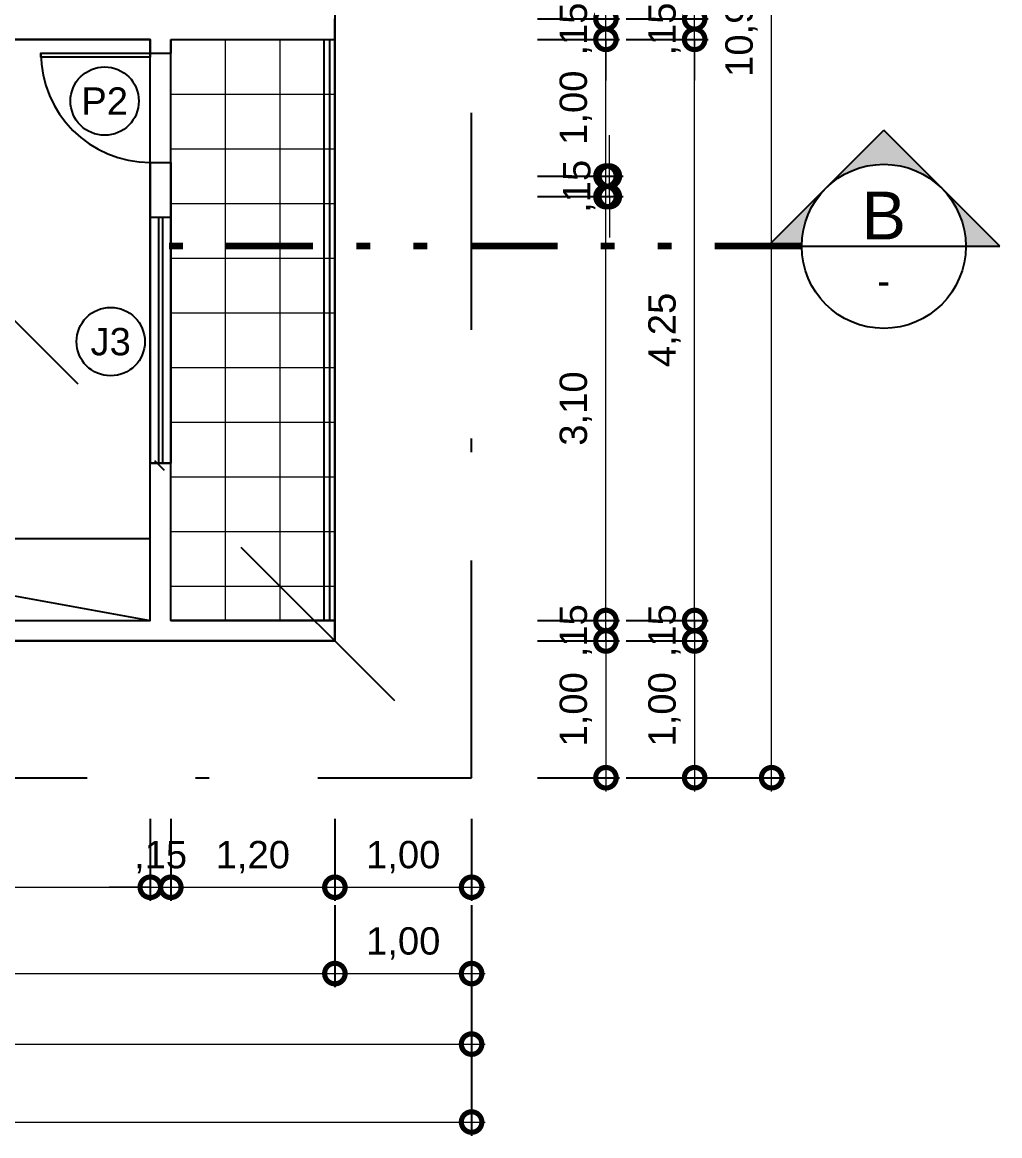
# Model space of a CAD drawing. Header units: metres. Extents: x 47788.9 to 47882.9, y 23411 to 23449.6.
# Drawn here: x 47804.91 to 47812.06, y 23417.34 to 23425.49 of the extents above; entities that cross this region are included whole.
import ezdxf
from ezdxf.enums import TextEntityAlignment as Align

# ---------------------------------------------------------------- set-up
doc = ezdxf.new("R2010")
doc.units = ezdxf.units.M
doc.header["$LTSCALE"] = 0.25
doc.linetypes.add('DASHDOT2', pattern=[12.7, 6.35, -3.175, 0, -3.175])
doc.linetypes.add('DIVIDEX2', pattern=[63.5, 25.4, -12.7, 0, -12.7, 0, -12.7])
for name, color, linetype in [('0 @ 0.1', 7, 'Continuous'), ('ARQ_ALV CT', 5, 'Continuous'), ('ARQ_ALV VS', 2, 'Continuous'), ('ARQ_ESQ CT', 30, 'Continuous'), ('ARQ_GRADIL', 2, 'Continuous'), ('ARQ_MOB 01', 1, 'Continuous'), ('ARQ_PISO 01', 1, 'Continuous'), ('ARQ_PROJ SUP', 1, 'DASHDOT2'), ('ARQ_SIMB 01', 1, 'Continuous'), ('SIMB_01', 1, 'Continuous'), ('SIMB_02', 2, 'Continuous'), ('SIMB_PREENCHIMENTO', 253, 'Continuous'), ('SIMB_TXT', 1, 'Continuous')]:
    doc.layers.add(name, color=color, linetype=linetype)
doc.layers.add('ARQ_0_AREAS', color=7, linetype='Continuous', true_color=0x5a1694, plot=False)
doc.layers.add('ARQ_CINZA 03', color=252, linetype='Continuous', lineweight=9)
doc.layers.add('SIMB_LCT', color=252, linetype='DIVIDEX2', lineweight=100)
doc.layers.add('ARQ_COTA_AZUL', color=5, linetype='Continuous', lineweight=20, true_color=0x0000ff)
doc.styles.add('cota', font='arial.ttf')
doc.styles.add('SIMB', font='arial.ttf')
doc.dimstyles.new('Info 01 - annot', dxfattribs={"dimtxt": 2, "dimasz": 3, "dimexe": 1, "dimexo": 1, "dimgap": 1, "dimtad": 1, "dimzin": 4, "dimtxsty": 'cota', "dimblk": 'DOTSMALL', "dimcen": 2, "dimdle": 1, "dimclrd": 256, "dimclre": 256, "dimclrt": 1, "dimazin": 2, "dimtfac": 0.09, "dimtix": 1, "dimtmove": 2, "dimatfit": 2, "dimfxl": 5, "dimfxlon": 1, "dimtolj": 1, "dimtzin": 4, "dimlwd": -1, "dimarcsym": 1})

# ---------------------------------------------------------------- blocks, each defined once
blk = doc.blocks.new('_DotSmall')
at = {"color": 0, "linetype": 'ByBlock', "const_width": 0.5}
blk.add_lwpolyline([(-0.0625, 0, 1), (0.0625, 0, 1)], format="xyb", close=True, dxfattribs=at)
blk = doc.blocks.new('*D51')
at = {"layer": 'ARQ_COTA_AZUL', "lineweight": -2, "transparency": 16777216}
for p, q in [((47802.5478, 23419.6617), (47802.5478, 23419.0617)), ((47805.8478, 23419.6617), (47805.8478, 23419.0617))]:
    blk.add_line(p, q, dxfattribs=at)
at = {"layer": 'ARQ_COTA_AZUL', "transparency": 16777216}
blk.add_line((47802.4478, 23419.1617), (47805.9478, 23419.1617), dxfattribs=at)
at = {"layer": 'Defpoints', "color": 0, "transparency": 16777216}
for p in [(47802.5478, 23421.1128), (47805.8478, 23421.1128), (47805.8478, 23419.1617)]:
    blk.add_point(p, dxfattribs=at)
at = {"layer": 'ARQ_COTA_AZUL', "transparency": 16777216, "xscale": 0.3, "yscale": 0.3, "zscale": 0.3, "rotation": 180}
blk.add_blockref('_DotSmall', (47802.5478, 23419.1617), dxfattribs=at)
at = {"layer": 'ARQ_COTA_AZUL', "transparency": 16777216, "xscale": 0.3, "yscale": 0.3, "zscale": 0.3}
blk.add_blockref('_DotSmall', (47805.8478, 23419.1617), dxfattribs=at)
at = {"layer": 'ARQ_COTA_AZUL', "color": 1, "transparency": 16777216, "insert": (47804.1978, 23419.3819), "char_height": 0.2, "attachment_point": 5, "style": 'cota'}
blk.add_mtext('\\A1;3,30', dxfattribs=at)
blk = doc.blocks.new('*D52')
at = {"layer": 'ARQ_COTA_AZUL', "lineweight": -2, "transparency": 16777216}
for p, q in [((47805.8478, 23419.6617), (47805.8478, 23419.0617)), ((47805.9978, 23419.6617), (47805.9978, 23419.0617))]:
    blk.add_line(p, q, dxfattribs=at)
at = {"layer": 'ARQ_COTA_AZUL', "transparency": 16777216}
for p, q in [((47805.8478, 23419.1617), (47805.5478, 23419.1617)), ((47805.8478, 23419.1617), (47805.9978, 23419.1617)), ((47805.9978, 23419.1617), (47806.2978, 23419.1617))]:
    blk.add_line(p, q, dxfattribs=at)
at = {"layer": 'Defpoints', "color": 0, "transparency": 16777216}
for p in [(47805.8478, 23421.1128), (47805.9978, 23421.1128), (47805.9978, 23419.1617)]:
    blk.add_point(p, dxfattribs=at)
at = {"layer": 'ARQ_COTA_AZUL', "transparency": 16777216, "xscale": 0.3, "yscale": 0.3, "zscale": 0.3}
blk.add_blockref('_DotSmall', (47805.8478, 23419.1617), dxfattribs=at)
at = {"layer": 'ARQ_COTA_AZUL', "transparency": 16777216, "xscale": 0.3, "yscale": 0.3, "zscale": 0.3, "rotation": 180}
blk.add_blockref('_DotSmall', (47805.9978, 23419.1617), dxfattribs=at)
at = {"layer": 'ARQ_COTA_AZUL', "color": 1, "transparency": 16777216, "insert": (47805.9228, 23419.3819), "char_height": 0.2, "attachment_point": 5, "style": 'cota'}
blk.add_mtext('\\A1;,15', dxfattribs=at)
blk = doc.blocks.new('*D53')
at = {"layer": 'ARQ_COTA_AZUL', "lineweight": -2, "transparency": 16777216}
for p, q in [((47805.9978, 23419.6617), (47805.9978, 23419.0617)), ((47807.1978, 23419.6617), (47807.1978, 23419.0617))]:
    blk.add_line(p, q, dxfattribs=at)
at = {"layer": 'ARQ_COTA_AZUL', "transparency": 16777216}
blk.add_line((47805.8978, 23419.1617), (47807.2978, 23419.1617), dxfattribs=at)
at = {"layer": 'Defpoints', "color": 0, "transparency": 16777216}
for p in [(47805.9978, 23421.1128), (47807.1978, 23420.9628), (47807.1978, 23419.1617)]:
    blk.add_point(p, dxfattribs=at)
at = {"layer": 'ARQ_COTA_AZUL', "transparency": 16777216, "xscale": 0.3, "yscale": 0.3, "zscale": 0.3, "rotation": 180}
blk.add_blockref('_DotSmall', (47805.9978, 23419.1617), dxfattribs=at)
at = {"layer": 'ARQ_COTA_AZUL', "transparency": 16777216, "xscale": 0.3, "yscale": 0.3, "zscale": 0.3}
blk.add_blockref('_DotSmall', (47807.1978, 23419.1617), dxfattribs=at)
at = {"layer": 'ARQ_COTA_AZUL', "color": 1, "transparency": 16777216, "insert": (47806.5978, 23419.3819), "char_height": 0.2, "attachment_point": 5, "style": 'cota'}
blk.add_mtext('\\A1;1,20', dxfattribs=at)
blk = doc.blocks.new('*D54')
at = {"layer": 'ARQ_COTA_AZUL', "lineweight": -2, "transparency": 16777216}
for p, q in [((47807.1978, 23419.6617), (47807.1978, 23419.0617)), ((47808.1978, 23419.6617), (47808.1978, 23419.0617))]:
    blk.add_line(p, q, dxfattribs=at)
at = {"layer": 'ARQ_COTA_AZUL', "transparency": 16777216}
blk.add_line((47807.0978, 23419.1617), (47808.2978, 23419.1617), dxfattribs=at)
at = {"layer": 'Defpoints', "color": 0, "transparency": 16777216}
for p in [(47807.1978, 23420.9628), (47808.1978, 23419.9628), (47808.1978, 23419.1617)]:
    blk.add_point(p, dxfattribs=at)
at = {"layer": 'ARQ_COTA_AZUL', "transparency": 16777216, "xscale": 0.3, "yscale": 0.3, "zscale": 0.3, "rotation": 180}
blk.add_blockref('_DotSmall', (47807.1978, 23419.1617), dxfattribs=at)
at = {"layer": 'ARQ_COTA_AZUL', "transparency": 16777216, "xscale": 0.3, "yscale": 0.3, "zscale": 0.3}
blk.add_blockref('_DotSmall', (47808.1978, 23419.1617), dxfattribs=at)
at = {"layer": 'ARQ_COTA_AZUL', "color": 1, "transparency": 16777216, "insert": (47807.6978, 23419.3819), "char_height": 0.2, "attachment_point": 5, "style": 'cota'}
blk.add_mtext('\\A1;1,00', dxfattribs=at)
blk = doc.blocks.new('*U25')
at = {"layer": 'SIMB_02'}
blk.add_circle((0, 0), 2.5, dxfattribs=at)
at = {"layer": 'SIMB_TXT', "style": 'SIMB'}
blk.add_attdef('CDESQ', text='', height=2, dxfattribs=at).set_placement((0, 0), align=Align.MIDDLE_CENTER)
blk = doc.blocks.new('*D107')
at = {"layer": 'ARQ_COTA_AZUL', "lineweight": -2, "transparency": 16777216}
for p, q in [((47798.2478, 23419.0305), (47798.2478, 23418.4305)), ((47807.1978, 23419.0305), (47807.1978, 23418.4305))]:
    blk.add_line(p, q, dxfattribs=at)
at = {"layer": 'ARQ_COTA_AZUL', "transparency": 16777216}
blk.add_line((47798.1478, 23418.5305), (47807.2978, 23418.5305), dxfattribs=at)
at = {"layer": 'Defpoints', "color": 0, "transparency": 16777216}
for p in [(47798.2478, 23422.2128), (47807.1978, 23420.9628), (47807.1978, 23418.5305)]:
    blk.add_point(p, dxfattribs=at)
at = {"layer": 'ARQ_COTA_AZUL', "transparency": 16777216, "xscale": 0.3, "yscale": 0.3, "zscale": 0.3, "rotation": 180}
blk.add_blockref('_DotSmall', (47798.2478, 23418.5305), dxfattribs=at)
at = {"layer": 'ARQ_COTA_AZUL', "transparency": 16777216, "xscale": 0.3, "yscale": 0.3, "zscale": 0.3}
blk.add_blockref('_DotSmall', (47807.1978, 23418.5305), dxfattribs=at)
at = {"layer": 'ARQ_COTA_AZUL', "color": 1, "transparency": 16777216, "insert": (47802.7228, 23418.7507), "char_height": 0.2, "attachment_point": 5, "style": 'cota'}
blk.add_mtext('\\A1;8,95', dxfattribs=at)
blk = doc.blocks.new('*D108')
at = {"layer": 'ARQ_COTA_AZUL', "lineweight": -2, "transparency": 16777216}
for p, q in [((47807.1978, 23419.0305), (47807.1978, 23418.4305)), ((47808.1978, 23419.0305), (47808.1978, 23418.4305))]:
    blk.add_line(p, q, dxfattribs=at)
at = {"layer": 'ARQ_COTA_AZUL', "transparency": 16777216}
blk.add_line((47807.0978, 23418.5305), (47808.2978, 23418.5305), dxfattribs=at)
at = {"layer": 'Defpoints', "color": 0, "transparency": 16777216}
for p in [(47807.1978, 23420.9628), (47808.1978, 23419.9628), (47808.1978, 23418.5305)]:
    blk.add_point(p, dxfattribs=at)
at = {"layer": 'ARQ_COTA_AZUL', "transparency": 16777216, "xscale": 0.3, "yscale": 0.3, "zscale": 0.3, "rotation": 180}
blk.add_blockref('_DotSmall', (47807.1978, 23418.5305), dxfattribs=at)
at = {"layer": 'ARQ_COTA_AZUL', "transparency": 16777216, "xscale": 0.3, "yscale": 0.3, "zscale": 0.3}
blk.add_blockref('_DotSmall', (47808.1978, 23418.5305), dxfattribs=at)
at = {"layer": 'ARQ_COTA_AZUL', "color": 1, "transparency": 16777216, "insert": (47807.6978, 23418.7507), "char_height": 0.2, "attachment_point": 5, "style": 'cota'}
blk.add_mtext('\\A1;1,00', dxfattribs=at)
blk = doc.blocks.new('*D109')
at = {"layer": 'ARQ_COTA_AZUL', "lineweight": -2, "transparency": 16777216}
for p, q in [((47797.2478, 23418.5145), (47797.2478, 23417.9145)), ((47808.1978, 23418.5145), (47808.1978, 23417.9145))]:
    blk.add_line(p, q, dxfattribs=at)
at = {"layer": 'ARQ_COTA_AZUL', "transparency": 16777216}
blk.add_line((47797.1478, 23418.0145), (47808.2978, 23418.0145), dxfattribs=at)
at = {"layer": 'Defpoints', "color": 0, "transparency": 16777216}
for p in [(47797.2478, 23419.9628), (47808.1978, 23419.9628), (47808.1978, 23418.0145)]:
    blk.add_point(p, dxfattribs=at)
at = {"layer": 'ARQ_COTA_AZUL', "transparency": 16777216, "xscale": 0.3, "yscale": 0.3, "zscale": 0.3, "rotation": 180}
blk.add_blockref('_DotSmall', (47797.2478, 23418.0145), dxfattribs=at)
at = {"layer": 'ARQ_COTA_AZUL', "transparency": 16777216, "xscale": 0.3, "yscale": 0.3, "zscale": 0.3}
blk.add_blockref('_DotSmall', (47808.1978, 23418.0145), dxfattribs=at)
at = {"layer": 'ARQ_COTA_AZUL', "color": 1, "transparency": 16777216, "insert": (47802.7228, 23418.2347), "char_height": 0.2, "attachment_point": 5, "style": 'cota'}
blk.add_mtext('\\A1;10,95', dxfattribs=at)
blk = doc.blocks.new('*D122')
at = {"layer": 'ARQ_COTA_AZUL', "transparency": 16777216}
for p, q in [((47809.1805, 23421.1128), (47809.1805, 23421.4128)), ((47809.1805, 23420.9628), (47809.1805, 23421.1128)), ((47809.1805, 23420.9628), (47809.1805, 23420.6628))]:
    blk.add_line(p, q, dxfattribs=at)
at = {"layer": 'ARQ_COTA_AZUL', "lineweight": -2, "transparency": 16777216}
for p, q in [((47808.6805, 23421.1128), (47809.2805, 23421.1128)), ((47808.6805, 23420.9628), (47809.2805, 23420.9628))]:
    blk.add_line(p, q, dxfattribs=at)
at = {"layer": 'Defpoints', "color": 0, "transparency": 16777216}
for p in [(47807.1978, 23421.1128), (47809.1805, 23421.1128), (47807.1978, 23420.9628)]:
    blk.add_point(p, dxfattribs=at)
at = {"layer": 'ARQ_COTA_AZUL', "transparency": 16777216, "xscale": 0.3, "yscale": 0.3, "zscale": 0.3}
for p, rotation in [((47809.1805, 23421.1128), 270), ((47809.1805, 23420.9628), 90)]:
    blk.add_blockref('_DotSmall', p, dxfattribs=dict(at, rotation=rotation))
at = {"layer": 'ARQ_COTA_AZUL', "color": 1, "transparency": 16777216, "insert": (47808.9603, 23421.0378), "char_height": 0.2, "attachment_point": 5, "rotation": 90, "style": 'cota'}
blk.add_mtext('\\A1;,15', dxfattribs=at)
blk = doc.blocks.new('*D123')
at = {"layer": 'ARQ_COTA_AZUL', "transparency": 16777216}
blk.add_line((47809.1805, 23421.0128), (47809.1805, 23424.3128), dxfattribs=at)
at = {"layer": 'ARQ_COTA_AZUL', "lineweight": -2, "transparency": 16777216}
for p, q in [((47808.6805, 23424.2128), (47809.2805, 23424.2128)), ((47808.6805, 23421.1128), (47809.2805, 23421.1128))]:
    blk.add_line(p, q, dxfattribs=at)
at = {"layer": 'Defpoints', "color": 0, "transparency": 16777216}
for p in [(47802.3978, 23424.2128), (47809.1805, 23424.2128), (47807.1978, 23421.1128)]:
    blk.add_point(p, dxfattribs=at)
at = {"layer": 'ARQ_COTA_AZUL', "transparency": 16777216, "xscale": 0.3, "yscale": 0.3, "zscale": 0.3}
for p, rotation in [((47809.1805, 23424.2128), 90), ((47809.1805, 23421.1128), 270)]:
    blk.add_blockref('_DotSmall', p, dxfattribs=dict(at, rotation=rotation))
at = {"layer": 'ARQ_COTA_AZUL', "color": 1, "transparency": 16777216, "insert": (47808.9603, 23422.6628), "char_height": 0.2, "attachment_point": 5, "rotation": 90, "style": 'cota'}
blk.add_mtext('\\A1;3,10', dxfattribs=at)
blk = doc.blocks.new('*D124')
at = {"layer": 'ARQ_COTA_AZUL', "transparency": 16777216}
for p, q in [((47809.2055, 23424.3628), (47809.2055, 23424.6628)), ((47809.2055, 23424.2128), (47809.2055, 23424.3628)), ((47809.2055, 23424.2128), (47809.2055, 23423.9128))]:
    blk.add_line(p, q, dxfattribs=at)
at = {"layer": 'ARQ_COTA_AZUL', "lineweight": -2, "transparency": 16777216}
for p, q in [((47808.7055, 23424.3628), (47809.3055, 23424.3628)), ((47808.7055, 23424.2128), (47809.3055, 23424.2128))]:
    blk.add_line(p, q, dxfattribs=at)
at = {"layer": 'Defpoints', "color": 0, "transparency": 16777216}
for p in [(47802.4228, 23424.3628), (47809.2055, 23424.3628), (47802.3978, 23424.2128)]:
    blk.add_point(p, dxfattribs=at)
at = {"layer": 'ARQ_COTA_AZUL', "transparency": 16777216, "xscale": 0.3, "yscale": 0.3, "zscale": 0.3}
for p, rotation in [((47809.2055, 23424.3628), 270), ((47809.2055, 23424.2128), 90)]:
    blk.add_blockref('_DotSmall', p, dxfattribs=dict(at, rotation=rotation))
at = {"layer": 'ARQ_COTA_AZUL', "color": 1, "transparency": 16777216, "insert": (47808.9853, 23424.2878), "char_height": 0.2, "attachment_point": 5, "rotation": 90, "style": 'cota'}
blk.add_mtext('\\A1;,15', dxfattribs=at)
blk = doc.blocks.new('*D125')
at = {"layer": 'ARQ_COTA_AZUL', "transparency": 16777216}
blk.add_line((47809.1805, 23424.2628), (47809.1805, 23425.4628), dxfattribs=at)
at = {"layer": 'ARQ_COTA_AZUL', "lineweight": -2, "transparency": 16777216}
for p, q in [((47808.6805, 23425.3628), (47809.2805, 23425.3628)), ((47808.6805, 23424.3628), (47809.2805, 23424.3628))]:
    blk.add_line(p, q, dxfattribs=at)
at = {"layer": 'Defpoints', "color": 0, "transparency": 16777216}
for p in [(47807.1978, 23425.3628), (47809.1805, 23425.3628), (47802.4228, 23424.3628)]:
    blk.add_point(p, dxfattribs=at)
at = {"layer": 'ARQ_COTA_AZUL', "transparency": 16777216, "xscale": 0.3, "yscale": 0.3, "zscale": 0.3}
for p, rotation in [((47809.1805, 23425.3628), 90), ((47809.1805, 23424.3628), 270)]:
    blk.add_blockref('_DotSmall', p, dxfattribs=dict(at, rotation=rotation))
at = {"layer": 'ARQ_COTA_AZUL', "color": 1, "transparency": 16777216, "insert": (47808.9603, 23424.8628), "char_height": 0.2, "attachment_point": 5, "rotation": 90, "style": 'cota'}
blk.add_mtext('\\A1;1,00', dxfattribs=at)
blk = doc.blocks.new('*D126')
at = {"layer": 'ARQ_COTA_AZUL', "transparency": 16777216}
for p, q in [((47809.1805, 23425.5128), (47809.1805, 23425.8128)), ((47809.1805, 23425.3628), (47809.1805, 23425.5128)), ((47809.1805, 23425.3628), (47809.1805, 23425.0628))]:
    blk.add_line(p, q, dxfattribs=at)
at = {"layer": 'ARQ_COTA_AZUL', "lineweight": -2, "transparency": 16777216}
for p, q in [((47808.6805, 23425.5128), (47809.2805, 23425.5128)), ((47808.6805, 23425.3628), (47809.2805, 23425.3628))]:
    blk.add_line(p, q, dxfattribs=at)
at = {"layer": 'Defpoints', "color": 0, "transparency": 16777216}
for p in [(47807.1978, 23425.5128), (47809.1805, 23425.5128), (47807.1978, 23425.3628)]:
    blk.add_point(p, dxfattribs=at)
at = {"layer": 'ARQ_COTA_AZUL', "transparency": 16777216, "xscale": 0.3, "yscale": 0.3, "zscale": 0.3}
for p, rotation in [((47809.1805, 23425.5128), 270), ((47809.1805, 23425.3628), 90)]:
    blk.add_blockref('_DotSmall', p, dxfattribs=dict(at, rotation=rotation))
at = {"layer": 'ARQ_COTA_AZUL', "color": 1, "transparency": 16777216, "insert": (47808.9603, 23425.4378), "char_height": 0.2, "attachment_point": 5, "rotation": 90, "style": 'cota'}
blk.add_mtext('\\A1;,15', dxfattribs=at)
blk = doc.blocks.new('*D127')
at = {"layer": 'ARQ_COTA_AZUL', "transparency": 16777216}
blk.add_line((47809.1805, 23425.4128), (47809.1805, 23426.6128), dxfattribs=at)
at = {"layer": 'ARQ_COTA_AZUL', "lineweight": -2, "transparency": 16777216}
for p, q in [((47808.6805, 23426.5128), (47809.2805, 23426.5128)), ((47808.6805, 23425.5128), (47809.2805, 23425.5128))]:
    blk.add_line(p, q, dxfattribs=at)
at = {"layer": 'Defpoints', "color": 0, "transparency": 16777216}
for p in [(47802.3978, 23426.5128), (47809.1805, 23426.5128), (47807.1978, 23425.5128)]:
    blk.add_point(p, dxfattribs=at)
at = {"layer": 'ARQ_COTA_AZUL', "transparency": 16777216, "xscale": 0.3, "yscale": 0.3, "zscale": 0.3}
for p, rotation in [((47809.1805, 23426.5128), 90), ((47809.1805, 23425.5128), 270)]:
    blk.add_blockref('_DotSmall', p, dxfattribs=dict(at, rotation=rotation))
at = {"layer": 'ARQ_COTA_AZUL', "color": 1, "transparency": 16777216, "insert": (47808.9603, 23426.0128), "char_height": 0.2, "attachment_point": 5, "rotation": 90, "style": 'cota'}
blk.add_mtext('\\A1;1,00', dxfattribs=at)
blk = doc.blocks.new('*D132')
at = {"layer": 'ARQ_COTA_AZUL', "transparency": 16777216}
blk.add_line((47809.1805, 23421.0628), (47809.1805, 23419.8628), dxfattribs=at)
at = {"layer": 'ARQ_COTA_AZUL', "lineweight": -2, "transparency": 16777216}
for p, q in [((47808.6805, 23420.9628), (47809.2805, 23420.9628)), ((47808.6805, 23419.9628), (47809.2805, 23419.9628))]:
    blk.add_line(p, q, dxfattribs=at)
at = {"layer": 'Defpoints', "color": 0, "transparency": 16777216}
for p in [(47807.1978, 23420.9628), (47808.1978, 23419.9628), (47809.1805, 23419.9628)]:
    blk.add_point(p, dxfattribs=at)
at = {"layer": 'ARQ_COTA_AZUL', "transparency": 16777216, "xscale": 0.3, "yscale": 0.3, "zscale": 0.3}
for p, rotation in [((47809.1805, 23420.9628), 90), ((47809.1805, 23419.9628), 270)]:
    blk.add_blockref('_DotSmall', p, dxfattribs=dict(at, rotation=rotation))
at = {"layer": 'ARQ_COTA_AZUL', "color": 1, "transparency": 16777216, "insert": (47808.9603, 23420.4628), "char_height": 0.2, "attachment_point": 5, "rotation": 90, "style": 'cota'}
blk.add_mtext('\\A1;1,00', dxfattribs=at)
blk = doc.blocks.new('*D133')
at = {"layer": 'ARQ_COTA_AZUL', "transparency": 16777216}
blk.add_line((47809.8293, 23421.0128), (47809.8293, 23425.4628), dxfattribs=at)
at = {"layer": 'ARQ_COTA_AZUL', "lineweight": -2, "transparency": 16777216}
for p, q in [((47809.3293, 23425.3628), (47809.9293, 23425.3628)), ((47809.3293, 23421.1128), (47809.9293, 23421.1128))]:
    blk.add_line(p, q, dxfattribs=at)
at = {"layer": 'Defpoints', "color": 0, "transparency": 16777216}
for p in [(47807.1978, 23425.3628), (47809.8293, 23425.3628), (47807.1978, 23421.1128)]:
    blk.add_point(p, dxfattribs=at)
at = {"layer": 'ARQ_COTA_AZUL', "transparency": 16777216, "xscale": 0.3, "yscale": 0.3, "zscale": 0.3}
for p, rotation in [((47809.8293, 23425.3628), 90), ((47809.8293, 23421.1128), 270)]:
    blk.add_blockref('_DotSmall', p, dxfattribs=dict(at, rotation=rotation))
at = {"layer": 'ARQ_COTA_AZUL', "color": 1, "transparency": 16777216, "insert": (47809.6091, 23423.2378), "char_height": 0.2, "attachment_point": 5, "rotation": 90, "style": 'cota'}
blk.add_mtext('\\A1;4,25', dxfattribs=at)
blk = doc.blocks.new('*D135')
at = {"layer": 'ARQ_COTA_AZUL', "transparency": 16777216}
blk.add_line((47809.8293, 23421.0628), (47809.8293, 23419.8628), dxfattribs=at)
at = {"layer": 'ARQ_COTA_AZUL', "lineweight": -2, "transparency": 16777216}
for p, q in [((47809.3293, 23420.9628), (47809.9293, 23420.9628)), ((47809.3293, 23419.9628), (47809.9293, 23419.9628))]:
    blk.add_line(p, q, dxfattribs=at)
at = {"layer": 'Defpoints', "color": 0, "transparency": 16777216}
for p in [(47807.1978, 23420.9628), (47808.1978, 23419.9628), (47809.8293, 23419.9628)]:
    blk.add_point(p, dxfattribs=at)
at = {"layer": 'ARQ_COTA_AZUL', "transparency": 16777216, "xscale": 0.3, "yscale": 0.3, "zscale": 0.3}
for p, rotation in [((47809.8293, 23420.9628), 90), ((47809.8293, 23419.9628), 270)]:
    blk.add_blockref('_DotSmall', p, dxfattribs=dict(at, rotation=rotation))
at = {"layer": 'ARQ_COTA_AZUL', "color": 1, "transparency": 16777216, "insert": (47809.6091, 23420.4628), "char_height": 0.2, "attachment_point": 5, "rotation": 90, "style": 'cota'}
blk.add_mtext('\\A1;1,00', dxfattribs=at)
blk = doc.blocks.new('*D140')
at = {"layer": 'ARQ_COTA_AZUL', "transparency": 16777216}
blk.add_line((47810.3926, 23419.8628), (47810.3926, 23431.0128), dxfattribs=at)
at = {"layer": 'ARQ_COTA_AZUL', "lineweight": -2, "transparency": 16777216}
for p, q in [((47809.8926, 23430.9128), (47810.4926, 23430.9128)), ((47809.8926, 23419.9628), (47810.4926, 23419.9628))]:
    blk.add_line(p, q, dxfattribs=at)
at = {"layer": 'Defpoints', "color": 0, "transparency": 16777216}
for p in [(47808.1978, 23430.9128), (47810.3926, 23430.9128), (47808.1978, 23419.9628)]:
    blk.add_point(p, dxfattribs=at)
at = {"layer": 'ARQ_COTA_AZUL', "transparency": 16777216, "xscale": 0.3, "yscale": 0.3, "zscale": 0.3}
for p, rotation in [((47810.3926, 23430.9128), 90), ((47810.3926, 23419.9628), 270)]:
    blk.add_blockref('_DotSmall', p, dxfattribs=dict(at, rotation=rotation))
at = {"layer": 'ARQ_COTA_AZUL', "color": 1, "transparency": 16777216, "insert": (47810.1724, 23425.4378), "char_height": 0.2, "attachment_point": 5, "rotation": 90, "style": 'cota'}
blk.add_mtext('\\A1;10,95', dxfattribs=at)
blk = doc.blocks.new('*D141')
at = {"layer": 'ARQ_COTA_AZUL', "lineweight": -2, "transparency": 16777216}
for p, q in [((47793.3978, 23417.9445), (47793.3978, 23417.3445)), ((47808.1978, 23417.9445), (47808.1978, 23417.3445))]:
    blk.add_line(p, q, dxfattribs=at)
at = {"layer": 'ARQ_COTA_AZUL', "transparency": 16777216}
blk.add_line((47793.2978, 23417.4445), (47808.2978, 23417.4445), dxfattribs=at)
at = {"layer": 'Defpoints', "color": 0, "transparency": 16777216}
for p in [(47793.3978, 23422.2128), (47808.1978, 23419.9628), (47808.1978, 23417.4445)]:
    blk.add_point(p, dxfattribs=at)
at = {"layer": 'ARQ_COTA_AZUL', "transparency": 16777216, "xscale": 0.3, "yscale": 0.3, "zscale": 0.3, "rotation": 180}
blk.add_blockref('_DotSmall', (47793.3978, 23417.4445), dxfattribs=at)
at = {"layer": 'ARQ_COTA_AZUL', "transparency": 16777216, "xscale": 0.3, "yscale": 0.3, "zscale": 0.3}
blk.add_blockref('_DotSmall', (47808.1978, 23417.4445), dxfattribs=at)
at = {"layer": 'ARQ_COTA_AZUL', "color": 1, "transparency": 16777216, "insert": (47800.7978, 23417.6647), "char_height": 0.2, "attachment_point": 5, "style": 'cota'}
blk.add_mtext('\\A1;14,80', dxfattribs=at)
blk = doc.blocks.new('*D151')
at = {"layer": 'ARQ_COTA_AZUL', "transparency": 16777216}
for p, q in [((47809.8293, 23425.5128), (47809.8293, 23425.8128)), ((47809.8293, 23425.3628), (47809.8293, 23425.5128)), ((47809.8293, 23425.3628), (47809.8293, 23425.0628))]:
    blk.add_line(p, q, dxfattribs=at)
at = {"layer": 'ARQ_COTA_AZUL', "lineweight": -2, "transparency": 16777216}
for p, q in [((47809.3293, 23425.5128), (47809.9293, 23425.5128)), ((47809.3293, 23425.3628), (47809.9293, 23425.3628))]:
    blk.add_line(p, q, dxfattribs=at)
at = {"layer": 'Defpoints', "color": 0, "transparency": 16777216}
for p in [(47807.1978, 23425.5128), (47809.8293, 23425.5128), (47807.1978, 23425.3628)]:
    blk.add_point(p, dxfattribs=at)
at = {"layer": 'ARQ_COTA_AZUL', "transparency": 16777216, "xscale": 0.3, "yscale": 0.3, "zscale": 0.3}
for p, rotation in [((47809.8293, 23425.5128), 270), ((47809.8293, 23425.3628), 90)]:
    blk.add_blockref('_DotSmall', p, dxfattribs=dict(at, rotation=rotation))
at = {"layer": 'ARQ_COTA_AZUL', "color": 1, "transparency": 16777216, "insert": (47809.6091, 23425.4378), "char_height": 0.2, "attachment_point": 5, "rotation": 90, "style": 'cota'}
blk.add_mtext('\\A1;,15', dxfattribs=at)
blk = doc.blocks.new('*D152')
at = {"layer": 'ARQ_COTA_AZUL', "transparency": 16777216}
blk.add_line((47809.8293, 23425.4128), (47809.8293, 23429.8628), dxfattribs=at)
at = {"layer": 'ARQ_COTA_AZUL', "lineweight": -2, "transparency": 16777216}
for p, q in [((47809.3293, 23429.7628), (47809.9293, 23429.7628)), ((47809.3293, 23425.5128), (47809.9293, 23425.5128))]:
    blk.add_line(p, q, dxfattribs=at)
at = {"layer": 'Defpoints', "color": 0, "transparency": 16777216}
for p in [(47807.1978, 23429.7628), (47809.8293, 23429.7628), (47807.1978, 23425.5128)]:
    blk.add_point(p, dxfattribs=at)
at = {"layer": 'ARQ_COTA_AZUL', "transparency": 16777216, "xscale": 0.3, "yscale": 0.3, "zscale": 0.3}
for p, rotation in [((47809.8293, 23429.7628), 90), ((47809.8293, 23425.5128), 270)]:
    blk.add_blockref('_DotSmall', p, dxfattribs=dict(at, rotation=rotation))
at = {"layer": 'ARQ_COTA_AZUL', "color": 1, "transparency": 16777216, "insert": (47809.6091, 23427.6378), "char_height": 0.2, "attachment_point": 5, "rotation": 90, "style": 'cota'}
blk.add_mtext('\\A1;4,25', dxfattribs=at)
blk = doc.blocks.new('*D154')
at = {"layer": 'ARQ_COTA_AZUL', "transparency": 16777216}
for p, q in [((47809.8293, 23421.1128), (47809.8293, 23421.4128)), ((47809.8293, 23421.1128), (47809.8293, 23420.9628)), ((47809.8293, 23420.9628), (47809.8293, 23420.6628))]:
    blk.add_line(p, q, dxfattribs=at)
at = {"layer": 'ARQ_COTA_AZUL', "lineweight": -2, "transparency": 16777216}
for p, q in [((47809.3293, 23421.1128), (47809.9293, 23421.1128)), ((47809.3293, 23420.9628), (47809.9293, 23420.9628))]:
    blk.add_line(p, q, dxfattribs=at)
at = {"layer": 'Defpoints', "color": 0, "transparency": 16777216}
for p in [(47807.1978, 23421.1128), (47807.1978, 23420.9628), (47809.8293, 23420.9628)]:
    blk.add_point(p, dxfattribs=at)
at = {"layer": 'ARQ_COTA_AZUL', "transparency": 16777216, "xscale": 0.3, "yscale": 0.3, "zscale": 0.3}
for p, rotation in [((47809.8293, 23421.1128), 270), ((47809.8293, 23420.9628), 90)]:
    blk.add_blockref('_DotSmall', p, dxfattribs=dict(at, rotation=rotation))
at = {"layer": 'ARQ_COTA_AZUL', "color": 1, "transparency": 16777216, "insert": (47809.6091, 23421.0378), "char_height": 0.2, "attachment_point": 5, "rotation": 90, "style": 'cota'}
blk.add_mtext('\\A1;,15', dxfattribs=at)
blk = doc.blocks.new('*U161')
at = {"layer": 'SIMB_PREENCHIMENTO', "transparency": 33554587}
h = blk.add_hatch(color=256, dxfattribs=at)
h.dxf.hatch_style = 1
h.paths.add_polyline_path([(0, 8.483), (-4.152, 4.332, -0.401827), (4.152, 4.332)])
h = blk.add_hatch(color=256, dxfattribs=at)
h.dxf.hatch_style = 1
h.paths.add_polyline_path([(-4.332, 4.152), (-8.483, 0), (-6, 0, -0.193399)])
h = blk.add_hatch(color=256, dxfattribs=at)
h.dxf.hatch_style = 1
h.paths.add_polyline_path([(4.332, 4.152, -0.193399), (6, 0), (8.483, 0)])
at = {"layer": 'SIMB_01'}
for p, q in [((-8.483, 0), (0, 8.483)), ((8.483, 0), (0, 8.483)), ((-6, 0), (-8.483, 0)), ((-6, 0), (6, 0)), ((6, 0), (8.483, 0))]:
    blk.add_line(p, q, dxfattribs=at)
blk.add_circle((0, 0), 6, dxfattribs=at)
at = {"layer": 'SIMB_LCT'}
blk.add_line((-6, 0), (-54.251, 0), dxfattribs=at)
at = {"layer": 'SIMB_TXT', "style": 'SIMB'}
for tag, height, p in [('000', 3.5, (0, 2.25)), ('999', 2, (0, -2.525))]:
    blk.add_attdef(tag, text='', height=height, dxfattribs=at).set_placement(p, align=Align.MIDDLE_CENTER)

msp = doc.modelspace()

# ---------------------------------------------------------------- hatches: boundary and pattern name
at = {"layer": 'ARQ_CINZA 03'}
h = msp.add_hatch(dxfattribs=at)
h.set_pattern_fill('_USER', color=256, scale=0.4, angle=270, double=1, pattern_type=0)
h.set_pattern_definition([(270, (47805.99784, 23425.36282), (0.4, -7e-17), []), (0, (47805.99784, 23425.36282), (0, 0.4), [])])
h.paths.add_polyline_path([(47805.9978, 23425.3628), (47807.1978, 23425.3628), (47807.1978, 23421.1128), (47805.9978, 23421.1128)])

# ---------------------------------------------------------------- linework, layer by layer
at = {"layer": 'ARQ_0_AREAS'}
for points in [[(47798.2478, 23429.9128), (47807.1978, 23429.9128), (47807.1978, 23420.9628), (47798.2478, 23420.9628)], [(47798.2478, 23429.9128), (47807.1978, 23429.9128), (47807.1978, 23420.9628), (47798.2478, 23420.9628)], [(47801.0478, 23425.3628), (47801.0478, 23424.3628), (47802.5478, 23424.3628), (47802.5478, 23421.1128), (47805.8478, 23421.1128), (47805.8478, 23425.3628)], [(47805.9978, 23425.3628), (47807.1978, 23425.3628), (47807.1978, 23421.1128), (47805.9978, 23421.1128)]]:
    msp.add_lwpolyline(points, close=True, dxfattribs=at)
at = {"layer": 'ARQ_ALV CT'}
for p, q in [((47807.1978, 23425.3628), (47807.1978, 23425.5128)), ((47801.9478, 23425.3628), (47805.8478, 23425.3628)), ((47805.8478, 23425.3628), (47805.8478, 23425.2628)), ((47805.9978, 23425.3628), (47805.9978, 23425.2628)), ((47805.9978, 23425.3628), (47807.1978, 23425.3628)), ((47805.8478, 23425.2628), (47805.9978, 23425.2628)), ((47805.8478, 23424.4628), (47805.8478, 23424.0628)), ((47805.8478, 23424.4628), (47805.9978, 23424.4628)), ((47805.9978, 23424.4628), (47805.9978, 23424.0628)), ((47805.8478, 23424.0628), (47805.9978, 23424.0628)), ((47805.9978, 23422.2628), (47805.8478, 23422.2628)), ((47805.8478, 23422.2628), (47805.9978, 23422.2628)), ((47805.8478, 23421.1128), (47805.8478, 23422.2628)), ((47805.9978, 23421.1128), (47805.9978, 23422.2628)), ((47802.5478, 23421.1128), (47805.8478, 23421.1128)), ((47805.9978, 23421.1128), (47807.1978, 23421.1128)), ((47807.1978, 23420.9628), (47807.1978, 23421.1128)), ((47802.2228, 23420.9628), (47807.1978, 23420.9628))]:
    msp.add_line(p, q, dxfattribs=at)
at = {"layer": 'ARQ_ALV VS'}
for p, q in [((47805.8478, 23424.0628), (47805.8478, 23422.2628)), ((47805.9978, 23424.0628), (47805.9978, 23422.2628))]:
    msp.add_line(p, q, dxfattribs=at)
at = {"layer": 'ARQ_ESQ CT'}
for p, q in [((47805.9078, 23424.0628), (47805.9078, 23422.2628)), ((47805.9378, 23424.0628), (47805.9378, 23422.2628))]:
    msp.add_line(p, q, dxfattribs=at)
msp.add_lwpolyline([(47805.8478, 23425.2628), (47805.8478, 23425.2328), (47805.0478, 23425.2328), (47805.0478, 23425.2628)], close=True, dxfattribs=at)
at = {"layer": 'ARQ_GRADIL'}
for p, q in [((47807.1178, 23425.3628), (47807.1178, 23421.1128)), ((47807.1578, 23425.3628), (47807.1578, 23421.1128))]:
    msp.add_line(p, q, dxfattribs=at)
at = {"layer": 'ARQ_MOB 01', "linetype": 'Continuous'}
for q in [(47805.8478, 23421.7128), (47805.8478, 23421.1128)]:
    msp.add_line((47802.5478, 23421.7128), q, dxfattribs=at)
at = {"layer": 'ARQ_PISO 01'}
for p, q in [((47807.1978, 23421.1128), (47807.1978, 23425.3628)), ((47805.8478, 23424.4628), (47805.8478, 23425.2628)), ((47805.9978, 23424.4628), (47805.9978, 23425.2628))]:
    msp.add_line(p, q, dxfattribs=at)
at = {"layer": 'ARQ_PROJ SUP'}
msp.add_line((47797.2478, 23430.9128), (47808.1978, 23419.9628), dxfattribs=at)
msp.add_lwpolyline([(47797.2478, 23419.9628), (47808.1978, 23419.9628), (47808.1978, 23430.9128), (47797.2478, 23430.9128)], close=True, dxfattribs=at)
at = {"layer": 'ARQ_SIMB 01'}
msp.add_arc((47805.8478, 23425.2628), 0.8, 180, 270, dxfattribs=at)

# ---------------------------------------------------------------- block references
at = {"layer": '0 @ 0.1', "xscale": 0.1, "yscale": 0.1, "zscale": 0.1}
for name, p, values in [('*U25', (47805.5138, 23424.9115), {'CDESQ': 'P2'}), ('*U161', (47811.2126, 23423.8492), {'999': '-', '000': 'B'}), ('*U25', (47805.558, 23423.1521), {'CDESQ': 'J3'})]:
    msp.add_blockref(name, p, dxfattribs=at).add_auto_attribs(values)

# ---------------------------------------------------------------- dimensions: what is measured, and where the dimension line sits
at = {"layer": 'ARQ_COTA_AZUL'}
for base, p1, p2, picture, middle in [((47810.3926, 23430.9128), (47808.1978, 23419.9628), (47808.1978, 23430.9128), '*D140', (47810.1724, 23425.4378)), ((47809.8293, 23429.7628), (47807.1978, 23425.5128), (47807.1978, 23429.7628), '*D152', (47809.6091, 23427.6378)), ((47809.1805, 23426.5128), (47807.1978, 23425.5128), (47802.3978, 23426.5128), '*D127', (47808.9603, 23426.0128)), ((47809.1805, 23425.5128), (47807.1978, 23425.3628), (47807.1978, 23425.5128), '*D126', (47808.9603, 23425.4378)), ((47809.8293, 23425.5128), (47807.1978, 23425.3628), (47807.1978, 23425.5128), '*D151', (47809.6091, 23425.4378)), ((47809.1805, 23425.3628), (47802.4228, 23424.3628), (47807.1978, 23425.3628), '*D125', (47808.9603, 23424.8628)), ((47809.8293, 23425.3628), (47807.1978, 23421.1128), (47807.1978, 23425.3628), '*D133', (47809.6091, 23423.2378)), ((47809.2055, 23424.3628), (47802.3978, 23424.2128), (47802.4228, 23424.3628), '*D124', (47808.9853, 23424.2878)), ((47809.1805, 23424.2128), (47807.1978, 23421.1128), (47802.3978, 23424.2128), '*D123', (47808.9603, 23422.6628)), ((47809.1805, 23421.1128), (47807.1978, 23420.9628), (47807.1978, 23421.1128), '*D122', (47808.9603, 23421.0378)), ((47809.8293, 23420.9628), (47807.1978, 23421.1128), (47807.1978, 23420.9628), '*D154', (47809.6091, 23421.0378)), ((47809.1805, 23419.9628), (47807.1978, 23420.9628), (47808.1978, 23419.9628), '*D132', (47808.9603, 23420.4628)), ((47809.8293, 23419.9628), (47807.1978, 23420.9628), (47808.1978, 23419.9628), '*D135', (47809.6091, 23420.4628))]:
    dim = msp.add_linear_dim(base=base, p1=p1, p2=p2, angle=90, dimstyle='Info 01 - annot', dxfattribs=at)
    dim.commit()
    dim.dimension.update_dxf_attribs({"geometry": picture, "text_midpoint": middle})
for base, p1, p2, picture, middle in [((47808.1978, 23417.4445), (47793.3978, 23422.2128), (47808.1978, 23419.9628), '*D141', (47800.7978, 23417.6647)), ((47807.1978, 23418.5305), (47798.2478, 23422.2128), (47807.1978, 23420.9628), '*D107', (47802.7228, 23418.7507)), ((47805.8478, 23419.1617), (47802.5478, 23421.1128), (47805.8478, 23421.1128), '*D51', (47804.1978, 23419.3819)), ((47805.9978, 23419.1617), (47805.8478, 23421.1128), (47805.9978, 23421.1128), '*D52', (47805.9228, 23419.3819)), ((47807.1978, 23419.1617), (47805.9978, 23421.1128), (47807.1978, 23420.9628), '*D53', (47806.5978, 23419.3819)), ((47808.1978, 23419.1617), (47807.1978, 23420.9628), (47808.1978, 23419.9628), '*D54', (47807.6978, 23419.3819)), ((47808.1978, 23418.5305), (47807.1978, 23420.9628), (47808.1978, 23419.9628), '*D108', (47807.6978, 23418.7507)), ((47808.1978, 23418.0145), (47797.2478, 23419.9628), (47808.1978, 23419.9628), '*D109', (47802.7228, 23418.2347))]:
    dim = msp.add_linear_dim(base=base, p1=p1, p2=p2, dimstyle='Info 01 - annot', dxfattribs=at)
    dim.commit()
    dim.dimension.update_dxf_attribs({"geometry": picture, "text_midpoint": middle})

doc.saveas('drawing.dxf')
